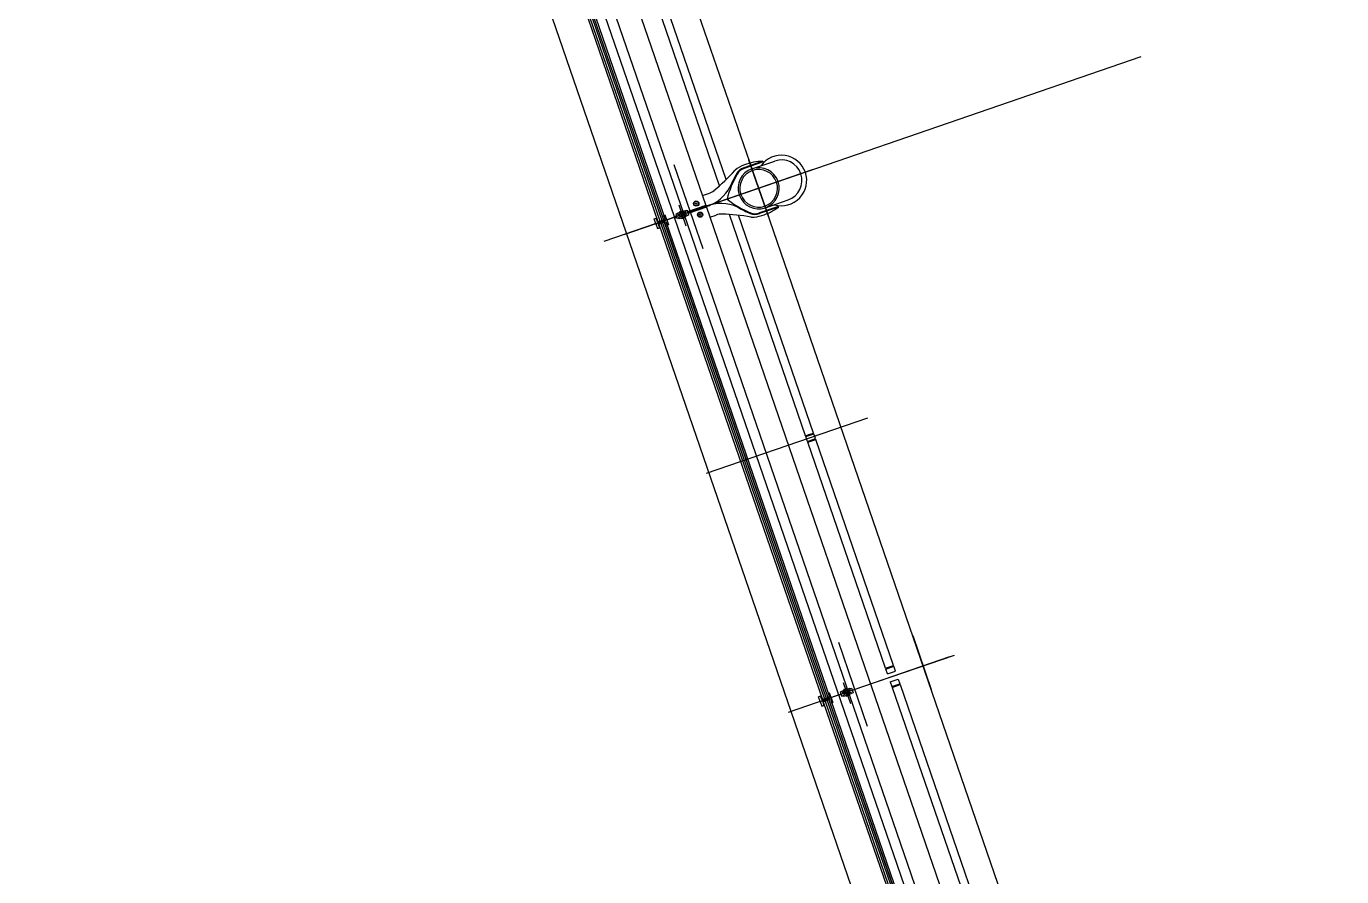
# Model space of a CAD drawing. Extents: x 809434 to 809707, y 818708 to 819364.
# Drawn here: x 809453.93 to 809461.74, y 819292.33 to 819297.38 of the extents above; entities that cross this region are included whole.
import ezdxf

# ---------------------------------------------------------------- set-up
doc = ezdxf.new("R2010")
doc.units = 0
for name, color, linetype in [('MAJ630__', 7, 'Continuous'), ('MAJ640__', 7, 'Continuous'), ('MAJ640__1', 7, 'Continuous'), ('MMH294_S', 7, 'Continuous')]:
    doc.layers.add(name, color=color, linetype=linetype)

msp = doc.modelspace()

# ---------------------------------------------------------------- linework, layer by layer
at = {"layer": 'MAJ630__'}
for p, q in [((809456.0114, 819301.9789), (809457.9615, 819296.3153)), ((809455.537, 819301.8209), (809459.4438, 819290.4746)), ((809456.7052, 819299.0423), (809457.6769, 819296.2203)), ((809456.7478, 819299.057), (809457.7196, 819296.2346)), ((809458.2354, 819296.5333), (809458.3706, 819296.5799)), ((809457.9648, 819296.3058), (809459.9149, 819290.6422)), ((809458.3149, 819296.3026), (809458.4501, 819296.3492)), ((809457.6541, 819296.2358), (809457.6664, 819296.2401)), ((809457.6638, 819296.2075), (809457.6541, 819296.2358)), ((809457.6638, 819296.2075), (809457.7294, 819296.23)), ((809457.6638, 819296.2075), (809457.7294, 819296.23)), ((809457.6737, 819296.2188), (809457.6664, 819296.2401)), ((809457.6737, 819296.2188), (809457.7196, 819296.2346)), ((809457.6786, 819296.2046), (809457.7245, 819296.2204)), ((809457.7123, 819296.2559), (809457.7196, 819296.2584)), ((809457.7196, 819296.2346), (809457.7123, 819296.2559)), ((809457.7294, 819296.23), (809457.7196, 819296.2584)), ((809457.7245, 819296.2204), (809458.6963, 819293.398)), ((809457.7245, 819296.2204), (809457.7318, 819296.1991)), ((809457.7294, 819296.23), (809457.7391, 819296.2017)), ((809457.6638, 819296.2075), (809457.6736, 819296.1791)), ((809457.6736, 819296.1791), (809457.6859, 819296.1833)), ((809457.6786, 819296.2046), (809457.6859, 819296.1833)), ((809457.6819, 819296.2058), (809458.6537, 819293.3834)), ((809457.7318, 819296.1991), (809457.7391, 819296.2017)), ((809458.689, 819293.4193), (809458.6963, 819293.4218)), ((809458.6963, 819293.398), (809458.689, 819293.4193)), ((809458.7061, 819293.3935), (809458.6963, 819293.4218)), ((809458.6308, 819293.3993), (809458.6431, 819293.4035)), ((809458.6405, 819293.3709), (809458.6308, 819293.3993)), ((809458.6405, 819293.3709), (809458.7061, 819293.3935)), ((809458.6405, 819293.3709), (809458.7061, 819293.3935)), ((809458.6405, 819293.3709), (809458.6503, 819293.3425)), ((809458.6504, 819293.3822), (809458.6431, 819293.4035)), ((809458.6503, 819293.3425), (809458.6626, 819293.3468)), ((809458.6504, 819293.3822), (809458.6963, 819293.398)), ((809458.6553, 819293.3681), (809458.7012, 819293.3839)), ((809458.6553, 819293.3681), (809458.6626, 819293.3468)), ((809458.6586, 819293.3692), (809459.6304, 819290.5468)), ((809458.7012, 819293.3839), (809459.673, 819290.5615)), ((809458.7012, 819293.3839), (809458.7085, 819293.3626)), ((809458.7061, 819293.3935), (809458.7158, 819293.3651)), ((809458.7085, 819293.3626), (809458.7158, 819293.3651))]:
    msp.add_line(p, q, dxfattribs=at)
for points in [[(809458.2994, 819296.5787), (809458.3008, 819296.5747), (809458.188, 819296.5359)], [(809457.9412, 819296.3743), (809457.978, 819296.387)], [(809458.3932, 819296.3062), (809458.3919, 819296.3102), (809458.2791, 819296.2714)], [(809457.9851, 819296.2467), (809458.0219, 819296.2594)]]:
    msp.add_lwpolyline(points, dxfattribs=at)
for centre, radius, start, end in [((809458.4104, 819296.4645), 0.15, 19, 144.5771), ((809458.2474, 819296.3943), 0.1724, 109.2751, 130.39607), ((809458.2124, 819296.465), 0.075, 109, 149.96236), ((809458.2752, 819296.418), 0.122, 19, 199), ((809458.3104, 819296.2396), 0.3393, 91.86071, 110.70605), ((809458.4104, 819296.4645), 0.122, 19, 109), ((809457.1469, 819297.4305), 1.3402, 310.07845, 317.42579), ((809458.6347, 819296.2208), 0.5628, 149.96236, 166.36786), ((809458.1486, 819296.5103), 0.02, 130.39607, 137.42579), ((809458.2752, 819296.418), 0.122, 199, 19), ((809458.2752, 819296.418), 0.112, 19, 199), ((809458.2752, 819296.418), 0.112, 199, 19), ((809458.4104, 819296.4645), 0.15, 253.4229, 19), ((809458.4104, 819296.4645), 0.122, 289, 19), ((809457.9454, 819296.4816), 0.1, 289, 310.07845), ((809458.4371, 819296.7947), 0.5628, 231.63214, 248.03764), ((809458.1931, 819296.5802), 0.3393, 287.29394, 306.13928), ((809458.0545, 819296.1648), 0.1, 87.92155, 109), ((809458.0095, 819294.9254), 1.3402, 80.57421, 87.92155), ((809458.2546, 819296.3423), 0.075, 248.03764, 289), ((809458.2323, 819296.2673), 0.02, 260.57421, 267.60393), ((809458.2387, 819296.4195), 0.1724, 267.60393, 288.72489)]:
    msp.add_arc(centre, radius, start, end, dxfattribs=at)
msp.add_open_spline([(809457.8381, 819296.2846), (809457.8381, 819296.2847), (809457.8381, 819296.2847), (809457.8382, 819296.2846), (809457.8382, 819296.2846), (809457.8383, 819296.2846), (809457.8383, 819296.2846), (809457.8384, 819296.2845), (809457.8384, 819296.2845), (809457.8385, 819296.2845), (809457.8385, 819296.2845), (809457.8386, 819296.2844), (809457.8386, 819296.2844), (809457.8387, 819296.2843), (809457.8387, 819296.2843), (809457.8387, 819296.2842)], degree=3, dxfattribs=at)
at = {"layer": 'MAJ640__'}
for p, q in [((809455.8223, 819301.9138), (809457.7724, 819296.2501)), ((809456.7168, 819299.0463), (809457.6886, 819296.2239)), ((809456.7281, 819299.0502), (809457.7, 819296.2278)), ((809456.7376, 819299.0535), (809457.7094, 819296.2311)), ((809456.7383, 819299.0537), (809457.7101, 819296.2313)), ((809457.9615, 819296.3153), (809457.8528, 819296.2778)), ((809457.9648, 819296.3058), (809457.8561, 819296.2684)), ((809457.7724, 819296.2501), (809457.7866, 819296.255)), ((809457.7757, 819296.2407), (809457.7899, 819296.2456)), ((809457.7757, 819296.2407), (809459.7258, 819290.577)), ((809457.7938, 819296.2681), (809457.7834, 819296.2645)), ((809457.7834, 819296.2645), (809457.7866, 819296.255)), ((809457.7932, 819296.2361), (809457.7899, 819296.2456)), ((809457.8036, 819296.2397), (809457.7932, 819296.2361)), ((809457.8011, 819296.2455), (809457.8087, 819296.2481)), ((809457.8338, 819296.2753), (809457.803, 819296.2647)), ((809457.8039, 819296.2771), (809457.8256, 819296.2846)), ((809457.8045, 819296.2784), (809457.8039, 819296.2771)), ((809457.8049, 819296.2743), (809457.8039, 819296.2771)), ((809457.8244, 819296.2852), (809457.8045, 819296.2784)), ((809457.8047, 819296.2388), (809457.8486, 819296.2539)), ((809457.8049, 819296.2743), (809457.8266, 819296.2818)), ((809457.8068, 819296.2749), (809457.8071, 819296.274)), ((809457.8395, 819296.2587), (809457.8087, 819296.2481)), ((809457.8378, 819296.2491), (809457.8161, 819296.2417)), ((809457.8171, 819296.2388), (809457.8161, 819296.2417)), ((809457.8388, 819296.2463), (809457.8171, 819296.2388)), ((809457.8183, 819296.2382), (809457.8171, 819296.2388)), ((809457.8177, 819296.2432), (809457.8178, 819296.2428)), ((809457.8185, 819296.2425), (809457.8178, 819296.2428)), ((809457.8183, 819296.2382), (809457.8382, 819296.245)), ((809457.8244, 819296.2852), (809457.8256, 819296.2846)), ((809457.8247, 819296.2811), (809457.825, 819296.2802)), ((809457.8266, 819296.2818), (809457.8256, 819296.2846)), ((809457.834, 819296.2753), (809457.8416, 819296.2779)), ((809457.8355, 819296.2483), (809457.8358, 819296.249)), ((809457.8356, 819296.2494), (809457.8358, 819296.249)), ((809457.8388, 819296.2463), (809457.8378, 819296.2491)), ((809457.8382, 819296.245), (809457.8388, 819296.2463)), ((809457.8391, 819296.2837), (809457.8495, 819296.2873)), ((809457.8473, 819296.2614), (809457.8397, 819296.2588)), ((809457.8593, 819296.2589), (809457.8489, 819296.2553)), ((809457.8495, 819296.2873), (809457.8528, 819296.2778)), ((809457.8561, 819296.2684), (809457.8593, 819296.2589)), ((809457.6935, 819296.2097), (809458.6653, 819293.3874)), ((809457.7048, 819296.2136), (809458.6767, 819293.3913)), ((809457.7143, 819296.2169), (809458.6861, 819293.3945)), ((809457.715, 819296.2172), (809458.6868, 819293.3948)), ((809458.7705, 819293.4315), (809458.7601, 819293.4279)), ((809458.7699, 819293.3996), (809458.7601, 819293.4279)), ((809458.7778, 819293.4089), (809458.7854, 819293.4115)), ((809458.8105, 819293.4387), (809458.7797, 819293.4281)), ((809458.7806, 819293.4406), (809458.8023, 819293.448)), ((809458.7812, 819293.4418), (809458.7806, 819293.4406)), ((809458.7816, 819293.4377), (809458.7806, 819293.4406)), ((809458.8011, 819293.4487), (809458.7812, 819293.4418)), ((809458.7814, 819293.4022), (809458.8253, 819293.4174)), ((809458.7816, 819293.4377), (809458.8033, 819293.4452)), ((809458.7835, 819293.4384), (809458.7838, 819293.4374)), ((809458.8162, 819293.4221), (809458.7854, 819293.4115)), ((809458.8145, 819293.4126), (809458.7928, 819293.4051)), ((809458.8155, 819293.4097), (809458.7938, 819293.4023)), ((809458.795, 819293.4016), (809458.8149, 819293.4085)), ((809458.8011, 819293.4487), (809458.8023, 819293.448)), ((809458.8014, 819293.4446), (809458.8017, 819293.4436)), ((809458.8033, 819293.4452), (809458.8023, 819293.448)), ((809458.8107, 819293.4387), (809458.8183, 819293.4414)), ((809458.8122, 819293.4118), (809458.8125, 819293.4124)), ((809458.8123, 819293.4129), (809458.8125, 819293.4124)), ((809458.8155, 819293.4097), (809458.8145, 819293.4126)), ((809458.8149, 819293.4085), (809458.8155, 819293.4097)), ((809458.8159, 819293.4471), (809458.8263, 819293.4507)), ((809458.824, 819293.4248), (809458.8164, 819293.4222)), ((809458.836, 819293.4224), (809458.8256, 819293.4188)), ((809458.8263, 819293.4507), (809458.836, 819293.4224)), ((809458.6702, 819293.3732), (809459.642, 819290.5508)), ((809458.6815, 819293.3771), (809459.6534, 819290.5547)), ((809458.691, 819293.3803), (809459.6628, 819290.558)), ((809458.6917, 819293.3806), (809459.6635, 819290.5582)), ((809458.7803, 819293.4032), (809458.7699, 819293.3996)), ((809458.7938, 819293.4023), (809458.7928, 819293.4051)), ((809458.795, 819293.4016), (809458.7938, 819293.4023)), ((809458.7944, 819293.4067), (809458.7945, 819293.4062)), ((809458.7952, 819293.4059), (809458.7945, 819293.4062))]:
    msp.add_line(p, q, dxfattribs=at)
for points in [[(809458.2994, 819296.5787), (809458.1866, 819296.5399)], [(809458.3932, 819296.3062), (809458.2804, 819296.2674)], [(809457.8381, 819296.2846), (809457.7941, 819296.2695)], [(809458.8148, 819293.4481), (809458.7708, 819293.4329)]]:
    msp.add_lwpolyline(points, dxfattribs=at)
for centre, radius in [((809457.9045, 819296.3273), 0.0155), ((809457.9045, 819296.3273), 0.0135), ((809457.9045, 819296.3273), 0.0042), ((809457.9273, 819296.2612), 0.0155), ((809457.9273, 819296.2612), 0.0135), ((809457.9273, 819296.2612), 0.0042), ((809458.7981, 819293.4251), 0.006)]:
    msp.add_circle(centre, radius, dxfattribs=at)
for centre, radius, start, end in [((809458.2124, 819296.465), 0.0792, 109, 149.96236), ((809458.6347, 819296.2208), 0.567, 149.96236, 158.10407), ((809457.9008, 819296.5326), 0.2307, 285.67731, 333.23123), ((809458.09, 819296.4397), 0.02, 326.67541, 338.10407), ((809458.0507, 819296.0971), 0.2307, 64.76877, 112.32268), ((809457.9008, 819296.5326), 0.2307, 285.67731, 292.32268), ((809458.0507, 819296.0971), 0.2307, 105.67731, 112.32268), ((809458.1426, 819296.2868), 0.02, 59.89592, 71.32459), ((809458.4371, 819296.7947), 0.567, 239.89592, 248.03764), ((809457.8214, 819296.2617), 0.0095, 145.18264, 198.99991), ((809457.8214, 819296.2617), 0.0095, 198.99991, 252.81736), ((809457.8214, 819296.2617), 0.006, 19.00013, 198.99986), ((809457.8214, 819296.2617), 0.006, 198.99986, 19.00013), ((809457.8214, 819296.2617), 0.0109, 101.1265, 116.87349), ((809457.8214, 819296.2617), 0.0109, 281.1265, 296.87349), ((809457.8214, 819296.2617), 0.0095, 19.00008, 71.30512), ((809457.8214, 819296.2617), 0.0095, 326.69488, 19.00008), ((809458.2546, 819296.3423), 0.0792, 248.03764, 289), ((809458.7981, 819293.4251), 0.0095, 145.18264, 252.81736), ((809458.7981, 819293.4251), 0.0109, 101.1265, 116.87349), ((809458.7981, 819293.4251), 0.0109, 281.1265, 296.87349), ((809458.7981, 819293.4251), 0.0095, 326.69488, 71.30512)]:
    msp.add_arc(centre, radius, start, end, dxfattribs=at)
for points, degree in [([(809457.7938, 819296.2688), (809457.7938, 819296.2688), (809457.7938, 819296.2689), (809457.7938, 819296.269), (809457.7938, 819296.269), (809457.7938, 819296.2691), (809457.7938, 819296.2691), (809457.7939, 819296.2692), (809457.7939, 819296.2692), (809457.7939, 819296.2693), (809457.7939, 819296.2693), (809457.7939, 819296.2694), (809457.794, 819296.2694), (809457.794, 819296.2695), (809457.794, 819296.2695), (809457.7941, 819296.2695)], 3), ([(809457.7946, 819296.2626), (809457.7945, 819296.2629), (809457.7944, 819296.2633), (809457.7942, 819296.2641), (809457.7941, 819296.2647), (809457.794, 819296.2658), (809457.7939, 819296.2664), (809457.7938, 819296.2675), (809457.7938, 819296.2682), (809457.7938, 819296.2688)], 3), ([(809457.7946, 819296.2626), (809457.7946, 819296.2626), (809457.7946, 819296.2626), (809457.7946, 819296.2625), (809457.7947, 819296.2625), (809457.7947, 819296.2624), (809457.7947, 819296.2624), (809457.7947, 819296.2624)], 3), ([(809457.7954, 819296.262), (809457.7954, 819296.262), (809457.7954, 819296.262), (809457.7954, 819296.262), (809457.7954, 819296.262), (809457.7953, 819296.262), (809457.7952, 819296.262), (809457.7951, 819296.262), (809457.795, 819296.262), (809457.7949, 819296.2621), (809457.7948, 819296.2622), (809457.7947, 819296.2623), (809457.7947, 819296.2623), (809457.7947, 819296.2624)], 3), ([(809457.7954, 819296.262), (809457.7961, 819296.2623), (809457.7967, 819296.2625), (809457.7983, 819296.263), (809457.7993, 819296.2634), (809457.8008, 819296.2639), (809457.8014, 819296.2641), (809457.8024, 819296.2644), (809457.8027, 819296.2645), (809457.803, 819296.2647)], 3), ([(809457.7954, 819296.262), (809457.7963, 819296.2623), (809457.7972, 819296.2626), (809457.7981, 819296.2629), (809457.7993, 819296.2634), (809457.8006, 819296.2638), (809457.8019, 819296.2643), (809457.8023, 819296.2644), (809457.8027, 819296.2645), (809457.803, 819296.2647)], 3), ([(809457.8008, 819296.2447), (809457.8008, 819296.2448), (809457.8008, 819296.2448), (809457.8007, 819296.2449), (809457.8007, 819296.245), (809457.8008, 819296.2451), (809457.8008, 819296.2452), (809457.8009, 819296.2453), (809457.8009, 819296.2454), (809457.801, 819296.2454), (809457.8011, 819296.2455), (809457.8011, 819296.2455), (809457.8011, 819296.2455), (809457.8011, 819296.2455)], 3), ([(809457.8008, 819296.2447), (809457.8008, 819296.2447), (809457.8008, 819296.2447), (809457.8008, 819296.2447), (809457.8008, 819296.2446), (809457.8008, 819296.2446), (809457.8008, 819296.2446), (809457.8008, 819296.2445)], 3), ([(809457.804, 819296.2392), (809457.8036, 819296.2396), (809457.8032, 819296.2401), (809457.8026, 819296.2411), (809457.8023, 819296.2416), (809457.8017, 819296.2426), (809457.8015, 819296.2431), (809457.8011, 819296.2439), (809457.801, 819296.2442), (809457.8008, 819296.2445)], 3), ([(809457.803, 819296.2647), (809457.803, 819296.2646), (809457.8031, 819296.2646), (809457.8031, 819296.2645), (809457.8032, 819296.2643), (809457.8033, 819296.2637), (809457.8034, 819296.2633), (809457.8035, 819296.2621), (809457.8037, 819296.261), (809457.8041, 819296.2588), (809457.8044, 819296.2576), (809457.8048, 819296.2563), (809457.8049, 819296.2562), (809457.8049, 819296.256)], 3), ([(809457.8047, 819296.2388), (809457.8046, 819296.2388), (809457.8046, 819296.2388), (809457.8045, 819296.2388), (809457.8045, 819296.2388), (809457.8044, 819296.2388), (809457.8044, 819296.2388), (809457.8043, 819296.2389), (809457.8043, 819296.2389), (809457.8042, 819296.2389), (809457.8042, 819296.2389), (809457.8041, 819296.239), (809457.8041, 819296.239), (809457.804, 819296.2391), (809457.804, 819296.2391), (809457.804, 819296.2392)], 3), ([(809457.8049, 819296.256), (809457.8053, 819296.255), (809457.8057, 819296.254), (809457.8066, 819296.2521), (809457.8071, 819296.2511), (809457.8079, 819296.2498), (809457.8082, 819296.2493), (809457.8085, 819296.2487), (809457.8086, 819296.2485), (809457.8087, 819296.2482), (809457.8087, 819296.2482), (809457.8087, 819296.2481)], 3), ([(809457.8143, 819296.2682), (809457.8143, 819296.2682), (809457.8142, 819296.2682), (809457.8142, 819296.2681), (809457.8141, 819296.268), (809457.814, 819296.2678), (809457.8139, 819296.2676), (809457.8136, 819296.2673), (809457.8135, 819296.2671), (809457.8134, 819296.2669)], 3), ([(809457.8164, 819296.2715), (809457.8153, 819296.2697), (809457.8143, 819296.2682)], 2), ([(809457.8183, 819296.2527), (809457.8185, 819296.2526), (809457.8187, 819296.2526), (809457.8191, 819296.2524), (809457.8193, 819296.2524), (809457.8196, 819296.2523), (809457.8197, 819296.2522), (809457.8197, 819296.2522), (809457.8198, 819296.2522), (809457.8198, 819296.2522)], 3), ([(809457.8229, 819296.2712), (809457.8212, 819296.2718), (809457.8192, 819296.2724)], 2), ([(809457.8198, 819296.2522), (809457.8215, 819296.2516), (809457.8235, 819296.251)], 2), ([(809457.8244, 819296.2707), (809457.8242, 819296.2708), (809457.824, 819296.2708), (809457.8236, 819296.271), (809457.8234, 819296.271), (809457.8231, 819296.2711), (809457.8231, 819296.2712), (809457.823, 819296.2712), (809457.8229, 819296.2712), (809457.8229, 819296.2712)], 3), ([(809457.8263, 819296.2519), (809457.8274, 819296.2537), (809457.8284, 819296.2552)], 2), ([(809457.8284, 819296.2552), (809457.8284, 819296.2552), (809457.8285, 819296.2552), (809457.8285, 819296.2553), (809457.8286, 819296.2554), (809457.8287, 819296.2556), (809457.8288, 819296.2558), (809457.8291, 819296.2561), (809457.8292, 819296.2563), (809457.8293, 819296.2565)], 3), ([(809457.8338, 819296.2753), (809457.8339, 819296.2753), (809457.8339, 819296.2753), (809457.834, 819296.2753)], 2), ([(809457.8338, 819296.2753), (809457.8339, 819296.2753), (809457.8339, 819296.2753), (809457.834, 819296.2753)], 2), ([(809457.8378, 819296.2674), (809457.8374, 819296.2684), (809457.837, 819296.2694), (809457.8361, 819296.2713), (809457.8356, 819296.2723), (809457.8348, 819296.2736), (809457.8345, 819296.2741), (809457.8342, 819296.2747), (809457.8341, 819296.2749), (809457.834, 819296.2752), (809457.834, 819296.2753), (809457.834, 819296.2753)], 3), ([(809457.8397, 819296.2588), (809457.8397, 819296.2588), (809457.8397, 819296.2588), (809457.8396, 819296.2589), (809457.8395, 819296.2591), (809457.8394, 819296.2597), (809457.8394, 819296.2601), (809457.8392, 819296.2614), (809457.839, 819296.2624), (809457.8386, 819296.2646), (809457.8383, 819296.2658), (809457.8379, 819296.2671), (809457.8378, 819296.2672), (809457.8378, 819296.2674)], 3), ([(809457.8387, 819296.2842), (809457.8391, 819296.2838), (809457.8395, 819296.2833), (809457.8401, 819296.2823), (809457.8404, 819296.2818), (809457.841, 819296.2808), (809457.8412, 819296.2803), (809457.8416, 819296.2795), (809457.8417, 819296.2792), (809457.8419, 819296.2789)], 3), ([(809457.8397, 819296.2588), (809457.8396, 819296.2587), (809457.8396, 819296.2587), (809457.8395, 819296.2587)], 2), ([(809457.8419, 819296.2787), (809457.8419, 819296.2787), (809457.842, 819296.2786), (809457.842, 819296.2785), (809457.842, 819296.2784), (809457.8419, 819296.2783), (809457.8419, 819296.2782), (809457.8418, 819296.2781), (809457.8418, 819296.278), (809457.8417, 819296.278), (809457.8416, 819296.2779), (809457.8416, 819296.2779), (809457.8416, 819296.2779), (809457.8416, 819296.2779)], 3), ([(809457.8419, 819296.2787), (809457.8419, 819296.2787), (809457.8419, 819296.2787), (809457.8419, 819296.2788), (809457.8419, 819296.2788), (809457.8419, 819296.2788), (809457.8419, 819296.2789), (809457.8419, 819296.2789)], 3), ([(809457.8473, 819296.2614), (809457.8473, 819296.2614), (809457.8473, 819296.2614), (809457.8473, 819296.2614), (809457.8473, 819296.2614), (809457.8474, 819296.2614), (809457.8475, 819296.2614), (809457.8476, 819296.2614), (809457.8477, 819296.2614), (809457.8478, 819296.2613), (809457.8479, 819296.2613), (809457.848, 819296.2611), (809457.848, 819296.2611), (809457.848, 819296.261)], 3), ([(809457.8481, 819296.2608), (809457.8481, 819296.2608), (809457.8481, 819296.2609), (809457.8481, 819296.2609), (809457.848, 819296.2609), (809457.848, 819296.261), (809457.848, 819296.261), (809457.848, 819296.261)], 3), ([(809457.8481, 819296.2608), (809457.8482, 819296.2605), (809457.8483, 819296.2601), (809457.8485, 819296.2593), (809457.8486, 819296.2587), (809457.8487, 819296.2576), (809457.8488, 819296.257), (809457.8489, 819296.2559), (809457.8489, 819296.2553), (809457.8489, 819296.2546)], 3), ([(809457.8489, 819296.2546), (809457.8489, 819296.2546), (809457.8489, 819296.2545), (809457.8489, 819296.2544), (809457.8489, 819296.2544), (809457.8489, 819296.2543), (809457.8489, 819296.2543), (809457.8488, 819296.2542), (809457.8488, 819296.2542), (809457.8488, 819296.2541), (809457.8488, 819296.2541), (809457.8488, 819296.254), (809457.8487, 819296.254), (809457.8487, 819296.2539), (809457.8487, 819296.2539), (809457.8486, 819296.2539)], 3), ([(809458.7705, 819293.4322), (809458.7705, 819293.4323), (809458.7705, 819293.4323), (809458.7705, 819293.4324), (809458.7705, 819293.4325), (809458.7705, 819293.4326), (809458.7705, 819293.4326), (809458.7706, 819293.4327), (809458.7706, 819293.4327), (809458.7706, 819293.4327), (809458.7706, 819293.4328), (809458.7707, 819293.4328), (809458.7707, 819293.4329), (809458.7707, 819293.4329), (809458.7708, 819293.4329), (809458.7708, 819293.4329)], 3), ([(809458.7713, 819293.4261), (809458.7712, 819293.4264), (809458.7711, 819293.4267), (809458.7709, 819293.4276), (809458.7708, 819293.4281), (809458.7707, 819293.4292), (809458.7706, 819293.4298), (809458.7705, 819293.431), (809458.7705, 819293.4316), (809458.7705, 819293.4322)], 3), ([(809458.7713, 819293.4261), (809458.7713, 819293.426), (809458.7713, 819293.426), (809458.7714, 819293.4259), (809458.7714, 819293.4259), (809458.7714, 819293.4259), (809458.7714, 819293.4259), (809458.7714, 819293.4259)], 3), ([(809458.7721, 819293.4255), (809458.7721, 819293.4255), (809458.7721, 819293.4255), (809458.7721, 819293.4255), (809458.7721, 819293.4255), (809458.772, 819293.4254), (809458.7719, 819293.4254), (809458.7718, 819293.4255), (809458.7718, 819293.4255), (809458.7716, 819293.4255), (809458.7716, 819293.4256), (809458.7714, 819293.4257), (809458.7714, 819293.4258), (809458.7714, 819293.4259)], 3), ([(809458.7721, 819293.4255), (809458.7728, 819293.4257), (809458.7734, 819293.4259), (809458.775, 819293.4265), (809458.776, 819293.4268), (809458.7775, 819293.4273), (809458.7781, 819293.4275), (809458.7791, 819293.4279), (809458.7794, 819293.428), (809458.7797, 819293.4281)], 3), ([(809458.7721, 819293.4255), (809458.773, 819293.4258), (809458.7739, 819293.4261), (809458.7748, 819293.4264), (809458.776, 819293.4268), (809458.7773, 819293.4273), (809458.7786, 819293.4277), (809458.779, 819293.4278), (809458.7794, 819293.428), (809458.7797, 819293.4281)], 3), ([(809458.7775, 819293.4082), (809458.7775, 819293.4082), (809458.7775, 819293.4082), (809458.7774, 819293.4083), (809458.7774, 819293.4084), (809458.7775, 819293.4086), (809458.7775, 819293.4086), (809458.7776, 819293.4088), (809458.7776, 819293.4088), (809458.7777, 819293.4089), (809458.7778, 819293.4089), (809458.7778, 819293.4089), (809458.7778, 819293.4089), (809458.7778, 819293.4089)], 3), ([(809458.7775, 819293.4082), (809458.7775, 819293.4082), (809458.7775, 819293.4081), (809458.7775, 819293.4081), (809458.7775, 819293.4081), (809458.7775, 819293.408), (809458.7775, 819293.408), (809458.7775, 819293.408)], 3), ([(809458.7807, 819293.4026), (809458.7803, 819293.4031), (809458.7799, 819293.4036), (809458.7793, 819293.4046), (809458.779, 819293.4051), (809458.7784, 819293.406), (809458.7782, 819293.4065), (809458.7778, 819293.4073), (809458.7777, 819293.4077), (809458.7775, 819293.408)], 3), ([(809458.7797, 819293.4281), (809458.7797, 819293.4281), (809458.7798, 819293.4281), (809458.7798, 819293.4279), (809458.7799, 819293.4277), (809458.78, 819293.4271), (809458.7801, 819293.4267), (809458.7802, 819293.4255), (809458.7804, 819293.4245), (809458.7808, 819293.4222), (809458.7811, 819293.421), (809458.7819, 819293.4187), (809458.7823, 819293.4176), (809458.7833, 819293.4155), (809458.7838, 819293.4146), (809458.7846, 819293.4133), (809458.7849, 819293.4128), (809458.7852, 819293.4121), (809458.7853, 819293.4119), (809458.7854, 819293.4117), (809458.7854, 819293.4116), (809458.7854, 819293.4115)], 3), ([(809458.791, 819293.4317), (809458.791, 819293.4317), (809458.791, 819293.4316), (809458.7909, 819293.4316), (809458.7908, 819293.4315), (809458.7907, 819293.4312), (809458.7906, 819293.4311), (809458.7903, 819293.4307), (809458.7902, 819293.4305), (809458.7901, 819293.4304)], 3), ([(809458.7931, 819293.4349), (809458.792, 819293.4332), (809458.791, 819293.4317)], 2), ([(809458.795, 819293.4162), (809458.7952, 819293.4161), (809458.7954, 819293.416), (809458.7958, 819293.4159), (809458.796, 819293.4158), (809458.7963, 819293.4157), (809458.7964, 819293.4157), (809458.7964, 819293.4157), (809458.7965, 819293.4157), (809458.7965, 819293.4156)], 3), ([(809458.7996, 819293.4346), (809458.7979, 819293.4352), (809458.7959, 819293.4359)], 2), ([(809458.7965, 819293.4156), (809458.7982, 819293.4151), (809458.8002, 819293.4144)], 2), ([(809458.8011, 819293.4341), (809458.8009, 819293.4342), (809458.8007, 819293.4343), (809458.8003, 819293.4344), (809458.8001, 819293.4345), (809458.7998, 819293.4346), (809458.7998, 819293.4346), (809458.7997, 819293.4346), (809458.7996, 819293.4346), (809458.7996, 819293.4346)], 3), ([(809458.803, 819293.4154), (809458.8041, 819293.4171), (809458.8051, 819293.4186)], 2), ([(809458.8051, 819293.4186), (809458.8052, 819293.4186), (809458.8052, 819293.4187), (809458.8052, 819293.4187), (809458.8053, 819293.4188), (809458.8054, 819293.419), (809458.8055, 819293.4192), (809458.8058, 819293.4196), (809458.8059, 819293.4198), (809458.806, 819293.4199)], 3), ([(809458.8105, 819293.4387), (809458.8106, 819293.4387), (809458.8106, 819293.4387), (809458.8107, 819293.4387)], 2), ([(809458.8105, 819293.4387), (809458.8106, 819293.4387), (809458.8106, 819293.4387), (809458.8107, 819293.4387)], 2), ([(809458.8164, 819293.4222), (809458.8164, 819293.4222), (809458.8164, 819293.4222), (809458.8163, 819293.4224), (809458.8162, 819293.4226), (809458.8161, 819293.4232), (809458.8161, 819293.4235), (809458.8159, 819293.4248), (809458.8157, 819293.4258), (809458.8153, 819293.4281), (809458.815, 819293.4293), (809458.8142, 819293.4316), (809458.8138, 819293.4327), (809458.8128, 819293.4348), (809458.8123, 819293.4357), (809458.8115, 819293.437), (809458.8112, 819293.4375), (809458.8109, 819293.4382), (809458.8108, 819293.4384), (809458.8107, 819293.4386), (809458.8107, 819293.4387), (809458.8107, 819293.4387)], 3), ([(809458.8148, 819293.4481), (809458.8148, 819293.4481), (809458.8148, 819293.4481), (809458.8149, 819293.4481), (809458.8149, 819293.4481), (809458.815, 819293.448), (809458.815, 819293.448), (809458.8151, 819293.448), (809458.8151, 819293.448), (809458.8152, 819293.4479), (809458.8152, 819293.4479), (809458.8153, 819293.4479), (809458.8153, 819293.4478), (809458.8154, 819293.4478), (809458.8154, 819293.4477), (809458.8154, 819293.4477)], 3), ([(809458.8154, 819293.4477), (809458.8158, 819293.4472), (809458.8162, 819293.4467), (809458.8168, 819293.4457), (809458.8171, 819293.4452), (809458.8177, 819293.4443), (809458.8179, 819293.4438), (809458.8183, 819293.443), (809458.8184, 819293.4426), (809458.8186, 819293.4423)], 3), ([(809458.8164, 819293.4222), (809458.8163, 819293.4222), (809458.8163, 819293.4222), (809458.8162, 819293.4221)], 2), ([(809458.8186, 819293.4421), (809458.8187, 819293.4421), (809458.8187, 819293.4421), (809458.8187, 819293.442), (809458.8187, 819293.4419), (809458.8186, 819293.4417), (809458.8186, 819293.4417), (809458.8185, 819293.4415), (809458.8185, 819293.4415), (809458.8184, 819293.4414), (809458.8183, 819293.4414), (809458.8183, 819293.4414), (809458.8183, 819293.4414), (809458.8183, 819293.4414)], 3), ([(809458.8186, 819293.4421), (809458.8186, 819293.4421), (809458.8186, 819293.4422), (809458.8186, 819293.4422), (809458.8186, 819293.4422), (809458.8186, 819293.4423), (809458.8186, 819293.4423), (809458.8186, 819293.4423)], 3), ([(809458.824, 819293.4248), (809458.824, 819293.4248), (809458.824, 819293.4248), (809458.824, 819293.4248), (809458.824, 819293.4248), (809458.8241, 819293.4248), (809458.8242, 819293.4248), (809458.8243, 819293.4248), (809458.8244, 819293.4248), (809458.8245, 819293.4248), (809458.8246, 819293.4247), (809458.8247, 819293.4246), (809458.8247, 819293.4245), (809458.8247, 819293.4244)], 3), ([(809458.8248, 819293.4242), (809458.8248, 819293.4243), (809458.8248, 819293.4243), (809458.8248, 819293.4244), (809458.8248, 819293.4244), (809458.8247, 819293.4244), (809458.8247, 819293.4244), (809458.8247, 819293.4244)], 3), ([(809458.8248, 819293.4242), (809458.8249, 819293.4239), (809458.825, 819293.4236), (809458.8252, 819293.4227), (809458.8253, 819293.4222), (809458.8255, 819293.4211), (809458.8255, 819293.4205), (809458.8256, 819293.4193), (809458.8256, 819293.4187), (809458.8256, 819293.4181)], 3), ([(809458.8256, 819293.4181), (809458.8256, 819293.418), (809458.8256, 819293.418), (809458.8256, 819293.4179), (809458.8256, 819293.4178), (809458.8256, 819293.4177), (809458.8256, 819293.4177), (809458.8256, 819293.4176), (809458.8255, 819293.4176), (809458.8255, 819293.4176), (809458.8255, 819293.4175), (809458.8255, 819293.4175), (809458.8254, 819293.4174), (809458.8254, 819293.4174), (809458.8254, 819293.4174), (809458.8253, 819293.4174)], 3), ([(809458.7814, 819293.4022), (809458.7813, 819293.4022), (809458.7813, 819293.4022), (809458.7812, 819293.4022), (809458.7812, 819293.4022), (809458.7811, 819293.4023), (809458.7811, 819293.4023), (809458.781, 819293.4023), (809458.781, 819293.4023), (809458.7809, 819293.4024), (809458.7809, 819293.4024), (809458.7808, 819293.4024), (809458.7808, 819293.4025), (809458.7807, 819293.4025), (809458.7807, 819293.4026), (809458.7807, 819293.4026)], 3)]:
    msp.add_open_spline(points, degree=degree, dxfattribs=at)
at = {"layer": 'MAJ640__1'}
for p, q in [((809453.9256, 819307.6064), (809457.8308, 819296.265)), ((809458.2752, 819296.418), (809456.3217, 819302.0911)), ((809460.544, 819297.1992), (809457.4739, 819296.1421)), ((809460.544, 819297.1992), (809457.4739, 819296.1421)), ((809460.544, 819297.1992), (809457.4739, 819296.1421)), ((809457.7717, 819296.5593), (809457.9434, 819296.0607)), ((809457.7717, 819296.5593), (809457.9434, 819296.0607)), ((809458.2156, 819296.5909), (809458.333, 819296.25)), ((809458.3347, 819296.245), (809458.2173, 819296.5859)), ((809458.5937, 819296.5276), (809457.3562, 819296.1015)), ((809460.2286, 819290.7448), (809458.2752, 819296.418)), ((809457.845, 819296.193), (809457.8022, 819296.3173)), ((809457.845, 819296.193), (809457.8022, 819296.3173)), ((809457.6819, 819296.2058), (809457.677, 819296.2199)), ((809457.6819, 819296.2058), (809457.677, 819296.2199)), ((809457.8324, 819296.2602), (809461.7376, 819284.9187)), ((809458.9205, 819295.0537), (809457.9623, 819294.7238)), ((809458.7484, 819293.7228), (809458.9201, 819293.2242)), ((809459.1898, 819293.7618), (809459.2998, 819293.4422)), ((809459.4089, 819293.6355), (809458.4506, 819293.3055)), ((809458.8217, 819293.3565), (809458.7789, 819293.4808)), ((809458.6586, 819293.3692), (809458.6537, 819293.3834))]:
    msp.add_line(p, q, dxfattribs=at)
msp.add_lwpolyline([(809459.4361, 819293.6448), (809458.6784, 819293.3839)], dxfattribs=at)
for centre in [(809457.6795, 819296.2129), (809457.6795, 819296.2129), (809458.6562, 819293.3763)]:
    msp.add_circle(centre, 0.003, dxfattribs=at)
at = {"layer": 'MMH294_S'}
for p, q in [((809458.0425, 819296.4334), (809457.5901, 819297.7473)), ((809458.0825, 819296.4709), (809457.6373, 819297.7636)), ((809458.5537, 819294.9486), (809458.1013, 819296.2625)), ((809458.601, 819294.9649), (809458.1559, 819296.2576)), ((809458.5537, 819294.9486), (809458.5734, 819294.9554)), ((809458.5554, 819294.9439), (809458.6026, 819294.9602)), ((809458.5651, 819294.9155), (809458.5554, 819294.9439)), ((809458.5573, 819294.9445), (809458.5556, 819294.9493)), ((809458.5651, 819294.9155), (809458.6124, 819294.9318)), ((809458.5668, 819294.9108), (809458.614, 819294.9271)), ((809459.0291, 819293.5681), (809458.5668, 819294.9108)), ((809458.5687, 819294.9114), (809458.567, 819294.9162)), ((809458.5734, 819294.9554), (809458.601, 819294.9649)), ((809458.6008, 819294.9595), (809458.5991, 819294.9642)), ((809458.6124, 819294.9318), (809458.6026, 819294.9602)), ((809458.6121, 819294.9264), (809458.6105, 819294.9311)), ((809459.0763, 819293.5844), (809458.614, 819294.9271)), ((809459.0291, 819293.5681), (809459.0763, 819293.5844)), ((809459.0307, 819293.5634), (809459.078, 819293.5797)), ((809459.0405, 819293.5351), (809459.0307, 819293.5634)), ((809459.0326, 819293.5641), (809459.031, 819293.5688)), ((809459.0761, 819293.579), (809459.0745, 819293.5838)), ((809459.0877, 819293.5513), (809459.078, 819293.5797)), ((809459.0405, 819293.5351), (809459.0877, 819293.5513)), ((809459.0567, 819293.4878), (809459.104, 819293.5041)), ((809459.0567, 819293.4878), (809459.0665, 819293.4594)), ((809459.104, 819293.5041), (809459.1138, 819293.4757)), ((809459.0665, 819293.4594), (809459.1138, 819293.4757)), ((809459.0681, 819293.4547), (809459.1154, 819293.471)), ((809459.0681, 819293.4547), (809459.5304, 819292.1121)), ((809459.0684, 819293.4601), (809459.07, 819293.4553)), ((809459.1119, 819293.475), (809459.1135, 819293.4703)), ((809459.1154, 819293.471), (809459.5777, 819292.1283))]:
    msp.add_line(p, q, dxfattribs=at)

doc.saveas('drawing.dxf')
